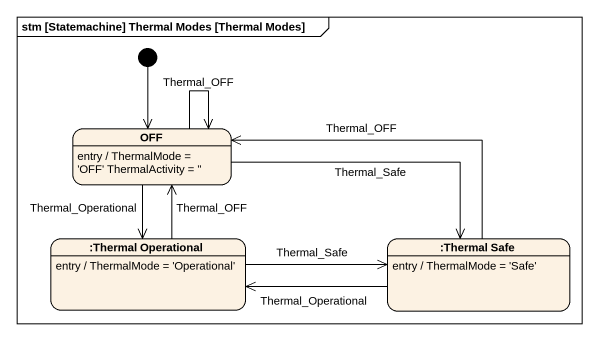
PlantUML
@startuml
mainframe stm [Statemachine] Thermal Modes [Thermal Modes]
hide empty description
state OFF
OFF : entry / ThermalMode = 'OFF' ThermalActivity = ''
state ":Thermal Operational" as Thermal_Operational
Thermal_Operational : entry / ThermalMode = 'Operational'
state ":Thermal Safe" as Thermal_Safe
Thermal_Safe : entry / ThermalMode = 'Safe'
[*] --> OFF
OFF --> OFF : Thermal_OFF
OFF --> Thermal_Operational : Thermal_Operational
OFF -right-> Thermal_Safe : Thermal_Safe
Thermal_Operational -up-> OFF : Thermal_OFF
Thermal_Operational -right-> Thermal_Safe : Thermal_Safe
Thermal_Safe -left-> OFF : Thermal_OFF
Thermal_Safe -left-> Thermal_Operational : Thermal_Operational
@enduml
